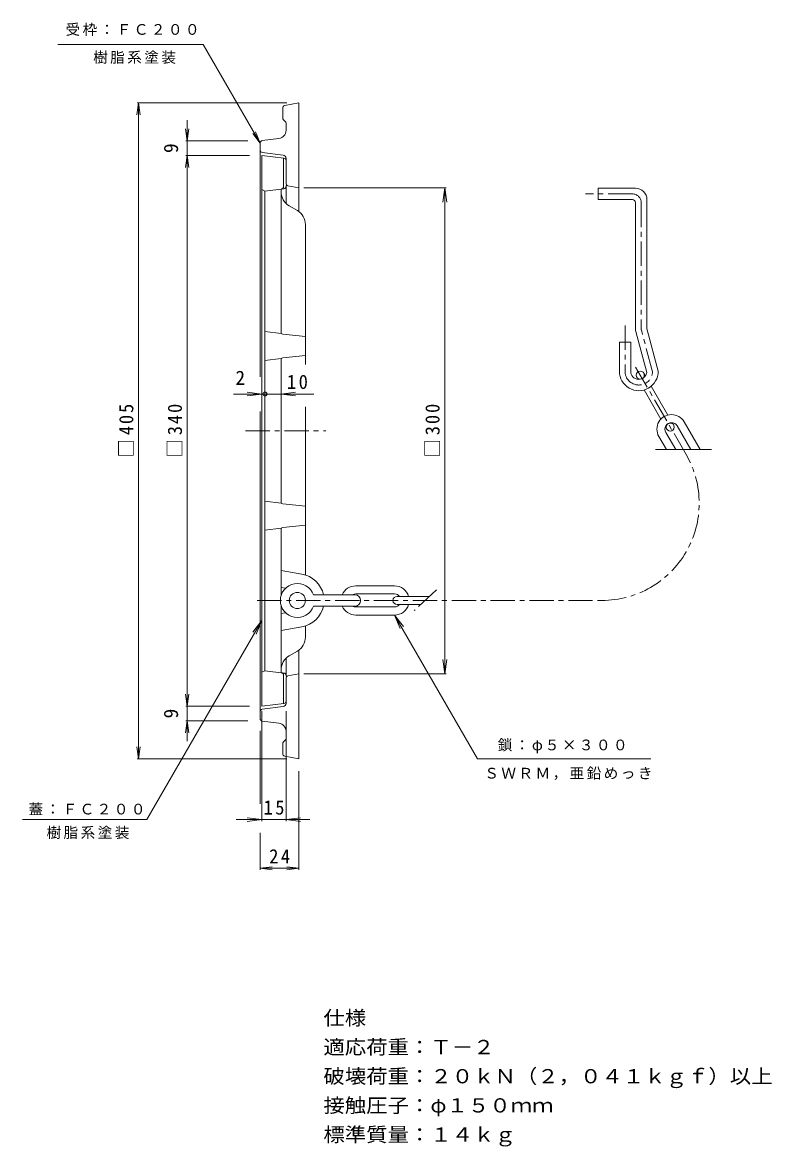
# Model space of a CAD drawing. Units: millimetres, scale not verified. Extents: x -501 to 527, y -404 to 364.
# Drawn here: x 65 to 527, y -330 to 364 of the extents above; entities that cross this region are included whole.
import ezdxf
from ezdxf.enums import TextEntityAlignment as Align

# ---------------------------------------------------------------- set-up
doc = ezdxf.new("R2010")
doc.units = ezdxf.units.MM
doc.header["$LTSCALE"] = 3
doc.header["$PDMODE"] = 32
doc.header["$PDSIZE"] = 2.4
doc.linetypes.add('CHAIN1', pattern=[8, 5, -1, 1, -1])
for name, color, linetype, lineweight in [('0-0', 3, 'Continuous', 18), ('0-1', 2, 'Continuous', 18), ('0-2', 6, 'Continuous', 9), ('0-4', 7, 'Continuous', 18), ('0-E', 7, 'Continuous', 18)]:
    doc.layers.add(name, color=color, linetype=linetype, lineweight=lineweight)
doc.styles.add('ＭＳ ゴシック', font='')
doc.styles.get('ＭＳ ゴシック').set_extended_font_data('MS Gothic')

msp = doc.modelspace()

# ---------------------------------------------------------------- linework, layer by layer
at = {"layer": '0-0'}
for p, q in [((212.734, 281.666), (226.417, 279.986)), ((212.734, -58.334), (212.734, 281.666)), ((226.234, 280.008), (226.234, 262.455)), ((212.734, 260.716), (214.734, 259.716)), ((214.734, 259.716), (226.417, 261.15)), ((214.734, 259.716), (214.734, -36.384)), ((224.735, 260.944), (224.735, 171.788)), ((227.735, 263.166), (227.735, 252.03)), ((234.734, 247.625), (229.735, 250.511)), ((239.735, 238.964), (239.735, 152.7)), ((214.734, 173.016), (224.735, 171.788)), ((225.68, 171.322), (239.735, 169.916)), ((214.734, 155.016), (224.735, 156.244)), ((224.735, 156.244), (224.735, 67.088)), ((225.68, 156.711), (239.735, 158.116)), ((239.735, 126.497), (239.735, 22.69)), ((214.734, 68.316), (224.735, 67.088)), ((225.68, 66.622), (239.735, 65.216)), ((214.734, 50.316), (224.735, 51.544)), ((224.735, 10.167), (224.735, 51.544)), ((225.68, 52.011), (239.735, 53.416)), ((224.735, 25.466), (237.578, 23.219)), ((224.735, 14.966), (227.439, 14.517)), ((224.735, -37.612), (224.735, 3.765)), ((224.735, -1.034), (227.439, -0.585)), ((224.735, -11.534), (237.578, -9.287)), ((239.735, -8.758), (239.735, -15.632)), ((234.734, -24.292), (229.735, -27.179)), ((227.735, -39.834), (227.735, -28.698)), ((212.734, -37.384), (214.734, -36.384)), ((214.734, -36.384), (226.417, -37.818)), ((226.234, -56.676), (226.234, -39.123)), ((212.734, -58.334), (226.417, -56.654))]:
    msp.add_line(p, q, dxfattribs=at)
at = {"layer": '0-0', "linetype": 'CHAIN1'}
msp.add_line((202.791, 111.666), (252.266, 111.666), dxfattribs=at)
at = {"layer": '0-0'}
for centre, radius, start, end in [((226.234, 278.497), 1.5, 0, 82.99966), ((234.734, 259.171), 10, 180, 240.0007), ((224.734, 262.455), 1.5, 277.00034, 0), ((226.234, 262.639), 1.5, 277.00034, 0), ((229.735, 238.964), 10, 0, 59.9998), ((225.829, 172.814), 1.5, 223.15556, 264.28807), ((225.829, 155.218), 1.5, 95.71193, 136.84444), ((225.829, 68.114), 1.5, 223.15556, 264.28807), ((225.829, 50.518), 1.5, 95.71193, 136.84444), ((234.735, 6.966), 16.5, 12.24643, 80.07664), ((234.735, 6.966), 16.5, 279.92336, 347.75357), ((229.735, -15.632), 10, 300.0002, 360), ((234.734, -35.839), 10, 119.9993, 180), ((224.734, -39.123), 1.5, 0, 82.99966), ((226.234, -39.307), 1.5, 0, 82.99966), ((226.234, -55.165), 1.5, 277.00034, 0)]:
    msp.add_arc(centre, radius, start, end, dxfattribs=at)
at = {"layer": '0-1'}
for p, q in [((226.94, 312.407), (235.734, 314.166)), ((235.734, 314.166), (235.734, 246.964)), ((225.735, 304.787), (225.735, 310.936)), ((227.295, 302.605), (226.174, 303.727)), ((227.735, 297.08), (227.735, 301.545)), ((223.355, 292.119), (213.048, 290.83)), ((211.735, 145.047), (211.735, 289.342)), ((225.983, 281.885), (213.048, 283.502)), ((227.735, 279.9), (227.735, 264.411)), ((228.958, 262.937), (235.734, 261.666)), ((211.735, 123.622), (211.735, -66.01)), ((235.734, -90.834), (235.734, -23.632)), ((227.735, -56.568), (227.735, -41.079)), ((228.958, -39.605), (235.734, -38.334)), ((225.983, -58.553), (213.048, -60.17)), ((223.355, -68.786), (213.048, -67.498)), ((227.735, -73.748), (227.735, -78.213)), ((225.735, -81.455), (225.735, -87.604)), ((227.295, -79.273), (226.174, -80.395)), ((226.94, -89.075), (235.734, -90.834))]:
    msp.add_line(p, q, dxfattribs=at)
for centre, radius, start, end in [((227.235, 310.936), 1.5, 101.30968, 180), ((227.235, 304.787), 1.5, 180, 225.00023), ((226.235, 301.545), 1.5, 0, 45.00023), ((222.735, 297.08), 5, 277.12512, 0), ((213.234, 289.342), 1.5, 97.12497, 180), ((213.234, 284.99), 1.5, 180.00067, 262.87503), ((225.735, 279.9), 2, 0, 82.87468), ((229.235, 264.411), 1.5, 180, 259.38058), ((229.235, -41.079), 1.5, 100.61942, 180), ((213.234, -61.658), 1.5, 97.12497, 179.99933), ((225.735, -56.568), 2, 277.12532, 0), ((213.234, -66.01), 1.5, 180, 262.87503), ((222.735, -73.748), 5, 0, 82.87488), ((227.235, -81.455), 1.5, 134.99977, 180), ((226.235, -78.213), 1.5, 314.99977, 0), ((227.235, -87.604), 1.5, 180, 258.69032)]:
    msp.add_arc(centre, radius, start, end, dxfattribs=at)
at = {"layer": '0-2', "linetype": 'CHAIN1'}
for p, q in [((441.473, 257.947), (412.502, 257.947)), ((446.973, 252.447), (446.973, 174.308)), ((436.973, 176.678), (436.973, 148.447)), ((453.963, 148.026), (447.024, 173.92)), ((474.694, 96.966), (443.486, 151.019)), ((209.986, 6.966), (422.732, 6.966)), ((320.54, 13.485), (306.817, 0.675))]:
    msp.add_line(p, q, dxfattribs=at)
at = {"layer": '0-2'}
for p, q in [((420.473, 261.447), (420.473, 254.447)), ((443.473, 261.447), (420.473, 261.447)), ((441.473, 254.447), (420.473, 254.447)), ((443.473, 252.447), (443.473, 174.308)), ((450.473, 254.447), (450.473, 175.23)), ((457.473, 148.447), (450.644, 173.936)), ((450.421, 147.723), (443.644, 173.014)), ((433.473, 166.447), (433.473, 148.447)), ((440.473, 166.447), (433.473, 166.447)), ((440.473, 166.447), (440.473, 148.447)), ((448.533, 147.278), (449.539, 145.537)), ((444.203, 144.778), (444.956, 143.474)), ((453.173, 139.243), (463.461, 121.423)), ((448.75, 136.903), (459.13, 118.923)), ((461.892, 114.14), (462.703, 112.735)), ((466.222, 116.64), (467.033, 115.235)), ((477.531, 100.053), (469.082, 114.686)), ((483.304, 100.053), (473.413, 117.186)), ((462.52, 100.053), (457.824, 108.186)), ((468.293, 100.053), (462.154, 110.686)), ((490.404, 100.053), (455.682, 100.053)), ((270.735, 15.966), (294.735, 15.966)), ((270.735, 10.966), (294.735, 10.966)), ((296.235, 9.466), (316.235, 9.466)), ((270.735, 2.966), (294.735, 2.966)), ((296.235, 4.466), (310.878, 4.466)), ((270.735, -2.034), (294.735, -2.034))]:
    msp.add_line(p, q, dxfattribs=at)
at = {"layer": '0-2', "color": 4, "lineweight": 18}
for p, q in [((244.634, 10.466), (270.235, 10.466)), ((244.634, 3.466), (270.235, 3.466))]:
    msp.add_line(p, q, dxfattribs=at)
at = {"layer": '0-2'}
for centre in [(446.368, 146.028), (464.868, 113.985)]:
    msp.add_circle(centre, 2.5, dxfattribs=at)
at = {"layer": '0-2', "color": 4, "lineweight": 18}
msp.add_circle((234.735, 6.966), 5, dxfattribs=at)
at = {"layer": '0-2', "linetype": 'CHAIN1'}
for centre, radius, start, end in [((441.473, 252.447), 5.5, 0, 90), ((448.473, 174.308), 1.5, 180, 195), ((445.473, 148.447), 8.5, 180, 357.15617), ((422.732, 66.966), 60, 270, 30.00005)]:
    msp.add_arc(centre, radius, start, end, dxfattribs=at)
at = {"layer": '0-2'}
for centre, radius, start, end in [((443.473, 254.447), 7, 0, 90), ((441.473, 252.447), 2, 0, 90), ((448.473, 174.308), 5, 180, 195), ((455.473, 175.23), 5, 180, 195), ((445.473, 148.447), 12, 180, 0.00002), ((445.473, 148.447), 5, 180, 351.66753), ((465.618, 112.686), 9, 30, 210), ((465.618, 112.686), 4, 30, 210), ((270.735, 6.966), 9, 90, 157.1138), ((294.735, 6.966), 9, 16.12759, 90), ((270.735, 6.966), 4, 89.99962, 118.95245), ((296.235, 6.966), 2.5, 90, 270), ((294.735, 6.966), 4, 38.68221, 90), ((270.735, 6.966), 9, 202.88445, 270), ((270.735, 6.966), 4, 241.04118, 270.00038), ((294.735, 6.966), 9, 269.99983, 343.87241), ((294.735, 6.966), 4, 270, 321.31779)]:
    msp.add_arc(centre, radius, start, end, dxfattribs=at)
at = {"layer": '0-2', "color": 4, "lineweight": 18}
for centre, radius, start, end in [((234.735, 6.966), 10.5, 19.47118, 340.52882), ((270.235, 6.966), 3.5, 270, 90)]:
    msp.add_arc(centre, radius, start, end, dxfattribs=at)
at = {"layer": '0-4'}
for p, q in [((136.734, 314.166), (135.756, 306.73)), ((228.234, 314.166), (135.835, 314.166)), ((136.734, -90.834), (136.734, 314.166)), ((136.734, 314.166), (137.713, 306.73)), ((166.734, -79.786), (166.734, 303.363)), ((166.735, 290.666), (165.756, 298.102)), ((166.735, 290.666), (167.713, 298.102)), ((204.234, 290.666), (165.835, 290.666)), ((166.735, 281.666), (165.756, 274.23)), ((205.234, 281.666), (165.835, 281.666)), ((166.735, 281.666), (167.713, 274.23)), ((238.735, 261.666), (326.634, 261.666)), ((325.734, 261.666), (324.56, 252.743)), ((325.734, -38.334), (325.734, 261.666)), ((325.734, 261.666), (326.909, 252.743)), ((244.89, 134.391), (195.354, 134.391)), ((212.734, 134.391), (203.812, 135.566)), ((212.734, 134.391), (203.812, 133.217)), ((224.735, 134.391), (233.658, 135.566)), ((224.735, 134.391), (233.658, 133.217)), ((325.734, -38.334), (324.56, -29.411)), ((325.734, -38.334), (326.909, -29.411)), ((238.735, -38.334), (326.634, -38.334)), ((166.735, -58.334), (165.756, -50.898)), ((166.734, -58.334), (167.713, -50.898)), ((205.234, -58.334), (165.835, -58.334)), ((212.734, -61.334), (212.734, -129.234)), ((227.735, -61.334), (227.735, -129.234)), ((166.735, -67.334), (165.756, -74.77)), ((204.234, -67.334), (165.835, -67.334)), ((166.735, -67.334), (167.713, -74.77)), ((211.735, -73.51), (211.735, -118.661)), ((136.734, -90.834), (135.756, -83.398)), ((136.734, -90.834), (137.713, -83.398)), ((228.234, -90.834), (135.835, -90.834)), ((235.734, -98.334), (235.734, -159.234)), ((242.536, -128.334), (197.012, -128.334)), ((212.734, -128.334), (203.812, -127.159)), ((212.734, -128.334), (203.812, -129.509)), ((227.735, -128.334), (236.658, -127.159)), ((227.735, -128.334), (236.658, -129.509)), ((211.735, -136.466), (211.735, -159.234)), ((211.735, -158.334), (219.17, -157.355)), ((211.735, -158.334), (235.734, -158.334)), ((211.735, -158.334), (219.17, -159.313)), ((235.734, -158.334), (228.299, -157.355)), ((235.734, -158.334), (228.299, -159.313))]:
    msp.add_line(p, q, dxfattribs=at)
msp.add_point((214.734, 134.391), dxfattribs=at)
at = {"layer": '0-E'}
for p, q in [((211.734, 289.342), (207.169, 295.292)), ((211.734, 289.342), (208.864, 296.271)), ((212.734, -5.478), (207.256, -12.618)), ((212.734, -5.478), (209.29, -13.793)), ((294.735, -2.034), (300.213, -9.174)), ((294.735, -2.034), (298.179, -10.349))]:
    msp.add_line(p, q, dxfattribs=at)
for points in [[(211.734, 289.342), (176.618, 350.166), (86.95, 350.166)], [(212.734, -5.478), (141.803, -128.334), (65.095, -128.334)], [(294.735, -2.034), (346.003, -90.834), (452.942, -90.834)]]:
    msp.add_lwpolyline(points, dxfattribs=at)

# ---------------------------------------------------------------- texts
at = {"layer": '0-4', "color": 2, "style": 'ＭＳ ゴシック'}
for s, rotation, p in [('9', 90, (163.735, 283.166)), ('2', 0.001, (196.507, 137.391)), ('9', 90, (163.735, -65.834))]:
    msp.add_text(s, height=8.798, rotation=rotation, dxfattribs=at).set_placement(p, align=Align.BOTTOM_LEFT)
at = {"layer": '0-4', "color": 2, "char_height": 8.798, "attachment_point": 7, "style": 'ＭＳ ゴシック'}
for s, insert in [('\\T1.27;\\W0.95;10', (228.32, 137.391)), ('\\T1.27;\\W0.95;15', (213.86, -125.334)), ('\\T1.27;\\W0.95;24', (217.36, -155.334))]:
    msp.add_mtext(s, dxfattribs=dict(at, insert=insert))
at = {"layer": '0-4', "color": 2, "char_height": 8.798, "attachment_point": 7, "rotation": 90, "style": 'ＭＳ ゴシック'}
for s, insert in [('\\T1.21;\\W0.95;□405', (133.734, 95.166)), ('\\T1.21;\\W0.95;□340', (163.735, 95.166)), ('\\T1.21;\\W0.95;□300', (322.734, 95.166))]:
    msp.add_mtext(s, dxfattribs=dict(at, insert=insert))
at = {"layer": '0-E', "color": 2, "style": 'ＭＳ ゴシック', "width": 1.1}
for s, p in [('仕様', (250.814, -257.736)), ('適応荷重：Ｔ－２', (250.814, -275.736)), ('破壊荷重：２０ｋＮ（２，０４１ｋｇｆ）以上', (250.814, -293.736)), ('接触圧子：φ１５０ｍｍ', (250.814, -311.736)), ('標準質量：１４ｋｇ', (250.814, -329.736))]:
    msp.add_text(s, height=8.798, dxfattribs=at).set_placement(p, align=Align.BOTTOM_LEFT)
at = {"layer": '0-E', "char_height": 6.598, "attachment_point": 7, "style": 'ＭＳ ゴシック'}
for s, insert in [('\\T1.17;受枠：ＦＣ２００', (91.681, 355.426)), ('\\T1.17;樹脂系塗装', (108.709, 338.183)), ('\\T1.17;鎖：φ５×３００', (358.424, -87.313)), ('\\T1.17;ＳＷＲＭ，亜鉛めっき', (350.122, -103.917)), ('\\T1.17;蓋：ＦＣ２００', (68.801, -125.516)), ('\\T1.17;樹脂系塗装', (79.917, -140.339))]:
    msp.add_mtext(s, dxfattribs=dict(at, insert=insert))

doc.saveas('drawing.dxf')
